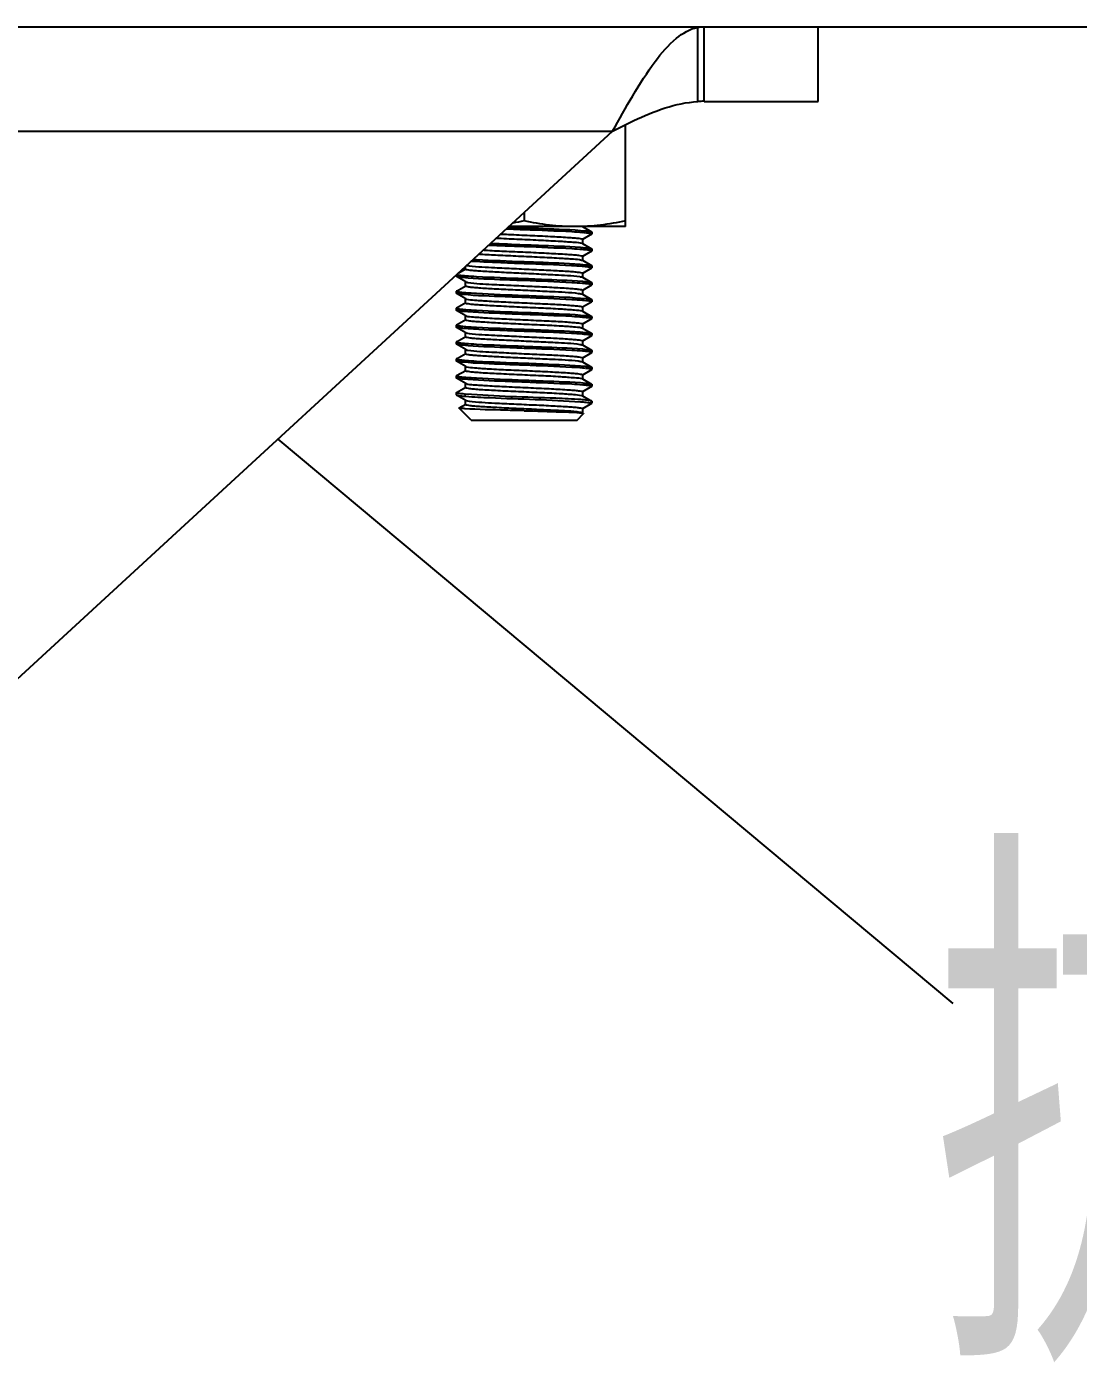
# Model space of a CAD drawing. Extents: x 27938 to 1507990, y 110129 to 923079.
# Drawn here: x 647611 to 648495, y 368415 to 369538 of the extents above; entities that cross this region are included whole.
import ezdxf

# ---------------------------------------------------------------- set-up
doc = ezdxf.new("R2010")
doc.units = 0
doc.header["$LTSCALE"] = 1000
doc.header["$MEASUREMENT"] = 0
doc.layers.add('BZ', color=2, linetype='Continuous')
doc.layers.add('W_DIM', color=4, linetype='Continuous')
doc.styles.get("Standard").update_dxf_attribs({"font": 'gbenor.shx', "bigfont": 'gbcbig.shx'})
doc.styles.add('wwp100', font='txt.shx', dxfattribs={"width": 0.7, "height": 400, "bigfont": 'hztxt.shx'})
doc.dimstyles.get("Standard").update_dxf_attribs({"dimtxt": 0.18, "dimasz": 0.18, "dimexe": 0.18, "dimexo": 0.0625, "dimgap": 0.09, "dimtad": 0, "dimtih": 1, "dimtoh": 1, "dimdec": 4, "dimzin": 0, "dimdsep": 46, "dimtxsty": 'Standard', "dimcen": 0.09, "dimadec": 0, "dimazin": 0, "dimtfac": 1, "dimtdec": 4, "dimtofl": 0, "dimtmove": 0, "dimatfit": 3, "dimfxl": 1, "dimtolj": 1, "dimtzin": 0, "dimarcsym": 0})

msp = doc.modelspace()

# ---------------------------------------------------------------- linework, layer by layer
at = {"linetype": 'Continuous'}
for p, q in [((647208.9, 369537.9), (648276.8, 369537.9)), ((648175.4, 369475), (648175.4, 369537.4)), ((648180.7, 369475.1), (648180.7, 369537.9)), ((648276.8, 369475.1), (648276.8, 369537.9)), ((648180.7, 369475.1), (648276.8, 369475.1)), ((648114.8, 369369.8), (648114.8, 369455.6)), ((647208.9, 369450), (648103.8, 369450)), ((647525, 368917.4), (648103.8, 369450)), ((648029.4, 369381.5), (648029.4, 369374.6)), ((648114.8, 369369.8), (648016.6, 369369.8)), ((648078.5, 369369.9), (648086.2, 369365.5)), ((648086.2, 369363.4), (648078.5, 369358.9)), ((648086.2, 369365.5), (648086.3, 369365.3)), ((648086.2, 369363.4), (648086.3, 369363.5)), ((648086.3, 369365.3), (648086.3, 369363.5)), ((648078.5, 369355.7), (648086.2, 369351.2)), ((648078.6, 369359.1), (648078.6, 369355.5)), ((648086.2, 369349.1), (648078.5, 369344.7)), ((648078.5, 369341.5), (648086.2, 369337)), ((648078.6, 369344.9), (648078.6, 369341.3)), ((648086.2, 369351.2), (648086.3, 369351.1)), ((648086.2, 369349.1), (648086.3, 369349.3)), ((648086.3, 369351.1), (648086.3, 369349.3)), ((647974.5, 369331), (647980.3, 369334.4)), ((647980.2, 369334.2), (647980.2, 369336.2)), ((648078.6, 369336.3), (648078.2, 369336.3)), ((648086.2, 369334.9), (648078.5, 369330.4)), ((648078.6, 369330.6), (648078.6, 369327.1)), ((648086.2, 369337), (648086.3, 369336.8)), ((648086.2, 369334.9), (648086.3, 369335.1)), ((648086.3, 369336.8), (648086.3, 369335.1)), ((647972.4, 369329.1), (647972.4, 369328)), ((647972.6, 369327.8), (647972.4, 369328)), ((647980.3, 369323.3), (647972.6, 369327.8)), ((647972.6, 369315.6), (647980.3, 369320.1)), ((647980.2, 369319.9), (647980.2, 369323.5)), ((648078.5, 369327.2), (648086.2, 369322.8)), ((648086.2, 369320.7), (648078.5, 369316.2)), ((648086.2, 369322.8), (648086.3, 369322.6)), ((648086.2, 369320.7), (648086.3, 369320.8)), ((648086.3, 369322.6), (648086.3, 369320.8)), ((647972.6, 369315.6), (647972.4, 369315.5)), ((647972.4, 369315.5), (647972.4, 369313.7)), ((647972.6, 369313.6), (647972.4, 369313.7)), ((647980.3, 369309.1), (647972.6, 369313.6)), ((647980.2, 369305.7), (647980.2, 369309.3)), ((648078.3, 369313.1), (648078.5, 369313)), ((648078.5, 369313), (648086.2, 369308.5)), ((648078.6, 369316.4), (648078.6, 369312.8)), ((648086.2, 369308.5), (648086.3, 369308.4)), ((648086.3, 369308.4), (648086.3, 369306.6)), ((647972.6, 369301.4), (647972.4, 369301.3)), ((647972.4, 369301.3), (647972.4, 369299.5)), ((647972.6, 369299.3), (647972.4, 369299.5)), ((647972.6, 369301.4), (647980.3, 369305.9)), ((647980.3, 369294.8), (647972.6, 369299.3)), ((648086.2, 369306.4), (648078.5, 369302)), ((648078.5, 369298.8), (648086.2, 369294.3)), ((648078.6, 369302.1), (648078.6, 369298.6)), ((648086.2, 369306.4), (648086.3, 369306.6)), ((647972.6, 369287.2), (647972.4, 369287)), ((647972.4, 369287), (647972.4, 369285.2)), ((647972.6, 369285.1), (647972.4, 369285.2)), ((647972.6, 369287.2), (647980.3, 369291.7)), ((647980.3, 369280.6), (647972.6, 369285.1)), ((647980.2, 369291.5), (647980.2, 369295)), ((647980.3, 369294.8), (647980.6, 369294.7)), ((648086.2, 369292.2), (648078.5, 369287.7)), ((648078.5, 369284.5), (648086.2, 369280.1)), ((648078.6, 369287.9), (648078.6, 369284.4)), ((648086.2, 369294.3), (648086.3, 369294.1)), ((648086.2, 369292.2), (648086.3, 369292.4)), ((648086.3, 369294.1), (648086.3, 369292.4)), ((647972.6, 369272.9), (647980.3, 369277.4)), ((647980.2, 369277.2), (647980.2, 369280.8)), ((648078.6, 369279.3), (648078.2, 369279.3)), ((648086.2, 369278), (648078.5, 369273.5)), ((648078.6, 369273.7), (648078.6, 369270.1)), ((648086.2, 369280.1), (648086.3, 369279.9)), ((648086.2, 369278), (648086.3, 369278.1)), ((648086.3, 369279.9), (648086.3, 369278.1)), ((647972.6, 369272.9), (647972.4, 369272.8)), ((647972.4, 369272.8), (647972.4, 369271)), ((647972.6, 369270.9), (647972.4, 369271)), ((647980.3, 369266.4), (647972.6, 369270.9)), ((647972.6, 369258.7), (647980.3, 369263.2)), ((647980.2, 369263), (647980.2, 369266.6)), ((648078.5, 369270.3), (648086.2, 369265.8)), ((648086.2, 369263.7), (648078.5, 369259.3)), ((648086.2, 369265.8), (648086.3, 369265.7)), ((648086.2, 369263.7), (648086.3, 369263.9)), ((648086.3, 369265.7), (648086.3, 369263.9)), ((647972.6, 369258.7), (647972.4, 369258.5)), ((647972.4, 369258.5), (647972.4, 369256.8)), ((647972.6, 369256.6), (647972.4, 369256.8)), ((647980.3, 369252.1), (647972.6, 369256.6)), ((647980.2, 369248.8), (647980.2, 369252.3)), ((648078.3, 369256.2), (648078.5, 369256.1)), ((648078.5, 369256.1), (648086.2, 369251.6)), ((648078.6, 369259.4), (648078.6, 369255.9)), ((648086.2, 369251.6), (648086.3, 369251.4)), ((648086.3, 369251.4), (648086.3, 369249.7)), ((647972.6, 369244.5), (647972.4, 369244.3)), ((647972.4, 369244.3), (647972.4, 369242.5)), ((647972.6, 369242.4), (647972.4, 369242.5)), ((647972.6, 369244.5), (647980.3, 369248.9)), ((647980.3, 369237.9), (647972.6, 369242.4)), ((648086.2, 369249.5), (648078.5, 369245)), ((648078.5, 369241.8), (648086.2, 369237.4)), ((648078.6, 369245.2), (648078.6, 369241.6)), ((648086.2, 369249.5), (648086.3, 369249.7)), ((647972.4, 369230.1), (647972.6, 369230.2)), ((647972.4, 369230.1), (647972.4, 369228.3)), ((647972.6, 369230.2), (647980.3, 369234.7)), ((647973, 369229.8), (647972.8, 369229.8)), ((647980.2, 369234.5), (647980.2, 369238.1)), ((647980.3, 369237.9), (647980.6, 369237.8)), ((648086.2, 369235.3), (648078.5, 369230.8)), ((648078.6, 369231), (648078.6, 369227.4)), ((648086.2, 369237.4), (648086.3, 369237.2)), ((648086.2, 369235.3), (648086.3, 369235.4)), ((648086.3, 369237.2), (648086.3, 369235.4)), ((647972.4, 369228.3), (647972.6, 369228.1)), ((647980.3, 369223.7), (647972.6, 369228.1)), ((647974.8, 369217.2), (647974.9, 369217.3)), ((647984.9, 369207.1), (647974.8, 369217.2)), ((647974.9, 369217.3), (647980.3, 369220.5)), ((647980.2, 369220.3), (647980.2, 369223.8)), ((648078.5, 369227.6), (648086.2, 369223.1)), ((648086.2, 369221), (648078.5, 369216.6)), ((648086.3, 369223), (648086.2, 369223.1)), ((648086.2, 369221), (648086.3, 369221.2)), ((648086.3, 369223), (648086.3, 369221.2)), ((647984.9, 369207.1), (648073.9, 369207.1)), ((648073.9, 369207.1), (648079.5, 369212.7)), ((648078.1, 369213.1), (648078.8, 369213)), ((648078.6, 369216.7), (648078.6, 369213.2)), ((648079.4, 369212.8), (648079.5, 369212.7))]:
    msp.add_line(p, q, dxfattribs=at)
for centre, radius, start, end in [((648180.8, 369381.3), 93.9, 90.0412, 93.2711), ((648290.5, 376030.4), 6666.6, 267.64239, 267.75562), ((648066.3, 369207.9), 157.3, 84.5776, 85.5479), ((648075.9, 369334.3), 7.65, 75.6696, 76.5396), ((648066, 369189.9), 161.1, 84.6498, 85.5433), ((647993.1, 369493.4), 165.4, 264.7268, 265.5405), ((648066.4, 369166.3), 156.2, 84.5514, 85.5534), ((647992.8, 369475.3), 161.5, 264.6569, 265.5429), ((648066.3, 369150.9), 157.3, 84.5776, 85.5479), ((647992.8, 369461.4), 161.9, 264.6627, 265.5428), ((647992.7, 369445), 159.7, 264.6243, 265.5438), ((647981.7, 369297.8), 3.29, 250.9561, 252.0907), ((648075.9, 369277.4), 7.65, 75.6696, 76.5396), ((648066, 369132.9), 161.1, 84.6498, 85.5433), ((647993.1, 369436.5), 165.4, 264.7268, 265.5405), ((648066.4, 369109.4), 156.2, 84.5514, 85.5534), ((647992.8, 369418.3), 161.5, 264.6569, 265.5429), ((648066.3, 369094), 157.3, 84.5776, 85.5479), ((647992.8, 369404.5), 161.9, 264.6627, 265.5428), ((647995.9, 369427.4), 199.1, 265.24, 265.547), ((647981.7, 369240.9), 3.29, 250.9561, 252.0907), ((648066, 369076), 161.1, 84.6498, 85.5433), ((647995.5, 369420.8), 194.3, 265.186, 265.5314), ((648075.9, 369220.4), 7.65, 75.6696, 76.5396)]:
    msp.add_arc(centre, radius, start, end, dxfattribs=at)
for points, knots in [([(648103.8, 369450), (648115, 369470), (648130.2, 369498.1), (648154.9, 369527.7), (648168.8, 369536.1), (648175.4, 369537.4)], [0, 0, 0, 0, 0.595771, 0.825429, 1, 1, 1, 1]), ([(648103.8, 369450), (648109.7, 369453), (648132.2, 369464.6), (648156.8, 369473.9), (648175.4, 369475)], [0, 0, 0, 0, 0.263255, 1, 1, 1, 1]), ([(648072.1, 369369.8), (648064.9, 369369.8), (648050.6, 369370.7), (648036.4, 369373.1), (648029.4, 369374.6)], [0, 0, 0, 0, 0.499234, 1, 1, 1, 1]), ([(648114.8, 369374.6), (648107.8, 369373.1), (648093.6, 369370.7), (648079.3, 369369.8), (648072.1, 369369.8)], [0, 0, 0, 0, 0.500766, 1, 1, 1, 1]), ([(648009.9, 369363.6), (648012, 369363.5), (648020.1, 369363.1), (648034, 369362.4), (648050.5, 369361.7), (648063, 369361), (648070.8, 369360.4), (648075, 369360.1), (648077, 369359.6), (648078.6, 369359.4), (648078.6, 369359.1)], [0.2952259, 0.2952259, 0.2952259, 0.2952259, 0.3597255, 0.5435065, 0.720761, 0.8677534, 0.9235306, 0.9648771, 0.9904898, 1, 1, 1, 1]), ([(648029.4, 369367.1), (648025.4, 369367.3), (648020.4, 369367.5), (648015.4, 369367.7), (648014.4, 369367.7)], [0, 0, 0, 0, 0.280726, 0.3502962, 0.3502962, 0.3502962, 0.3502962]), ([(648029.4, 369368.9), (648034.8, 369368.7), (648052, 369367.9), (648069.4, 369367.4), (648081.3, 369366.3)], [0, 0, 0, 0, 0.309919, 1, 1, 1, 1]), ([(648078.5, 369364.7), (648075.5, 369365), (648059.2, 369366), (648042.8, 369366.6), (648029.4, 369367.1)], [0, 0, 0, 0, 0.184493, 1, 1, 1, 1]), ([(648085.8, 369363.9), (648085.5, 369363.9), (648084, 369364.2), (648082.5, 369364.4), (648081.2, 369364.5)], [0, 0, 0, 0, 0.160696, 1, 1, 1, 1]), ([(648081.3, 369366.3), (648081.9, 369366.2), (648083.5, 369366), (648085.3, 369366), (648086.2, 369365.5)], [0, 0, 0, 0, 0.378482, 1, 1, 1, 1]), ([(648086.3, 369363.5), (648086.3, 369363.6), (648086.1, 369363.8), (648085.9, 369363.8), (648085.8, 369363.9)], [0, 0, 0, 0, 0.318595, 1, 1, 1, 1]), ([(648029.4, 369352.9), (648024.1, 369353.1), (648014.1, 369353.5), (648004.2, 369353.8), (647999.5, 369354)], [0, 0, 0, 0, 0.3090732, 0.5771866, 0.5771866, 0.5771866, 0.5771866]), ([(648006.2, 369360.2), (648006.8, 369360.2), (648013.3, 369359.8), (648025.7, 369359.3), (648043.1, 369358.4), (648058.6, 369357.7), (648069.9, 369356.8), (648076.1, 369356.5), (648078, 369355.9)], [0.2673996, 0.2673996, 0.2673996, 0.2673996, 0.2848149, 0.464601, 0.6497295, 0.8147596, 0.937049, 1, 1, 1, 1]), ([(648029.4, 369354.6), (648034.7, 369354.4), (648052, 369353.7), (648069.3, 369353.2), (648081.2, 369352.1)], [0, 0, 0, 0, 0.309586, 1, 1, 1, 1]), ([(648078.5, 369350.5), (648075.5, 369350.7), (648059.1, 369351.7), (648042.8, 369352.3), (648029.4, 369352.9)], [0, 0, 0, 0, 0.184541, 1, 1, 1, 1]), ([(648078, 369355.9), (648078.1, 369355.9), (648078.3, 369355.8), (648078.4, 369355.7), (648078.5, 369355.7)], [0, 0, 0, 0, 0.569522, 1, 1, 1, 1]), ([(648081.2, 369352.1), (648081.8, 369352), (648083.5, 369351.8), (648085.3, 369351.8), (648086.2, 369351.2)], [0, 0, 0, 0, 0.378727, 1, 1, 1, 1]), ([(647986.8, 369342.3), (647987.6, 369342.3), (648001.8, 369341.5), (648016, 369340.9), (648029.4, 369340.4)], [0.1333592, 0.1333592, 0.1333592, 0.1333592, 0.1845089, 1, 1, 1, 1]), ([(647991.7, 369346.8), (647992.1, 369346.8), (647997.2, 369346.4), (648008.3, 369345.8), (648024.8, 369345.1), (648042, 369344.3), (648057.5, 369343.5), (648069.2, 369342.7), (648075.5, 369342.3), (648077.7, 369341.7)], [0.1194923, 0.1194923, 0.1194923, 0.1194923, 0.1322772, 0.2793046, 0.4565879, 0.6403849, 0.8060766, 0.931494, 1, 1, 1, 1]), ([(647995.3, 369350.2), (647996.4, 369350.1), (648002.8, 369349.6), (648015.4, 369349.1), (648032.7, 369348.3), (648049.6, 369347.5), (648062.4, 369346.8), (648070.5, 369346.2), (648074.9, 369345.8), (648076.9, 369345.4), (648078.6, 369345.2), (648078.6, 369344.9)], [0.1500082, 0.1500082, 0.1500082, 0.1500082, 0.1823338, 0.3471353, 0.5327057, 0.7133282, 0.8639751, 0.9213168, 0.9638559, 0.9902263, 1, 1, 1, 1]), ([(648077.8, 369341.7), (648078, 369341.7), (648078.2, 369341.6), (648078.4, 369341.5), (648078.5, 369341.5)], [0, 0, 0, 0, 0.585672, 1, 1, 1, 1]), ([(648085.7, 369349.6), (648085.5, 369349.7), (648083.9, 369350), (648082.3, 369350.2), (648081, 369350.3)], [0, 0, 0, 0, 0.16229, 1, 1, 1, 1]), ([(648086.3, 369349.3), (648086.3, 369349.4), (648086.1, 369349.5), (648085.9, 369349.6), (648085.7, 369349.6)], [0, 0, 0, 0, 0.315177, 1, 1, 1, 1]), ([(647980.2, 369334.2), (647980.2, 369334.2), (647980.2, 369334.1), (647980.2, 369334.1), (647980.2, 369334.1)], [0, 0, 0, 0, 0.463467, 1, 1, 1, 1]), ([(647980.2, 369334.1), (647980.4, 369333.8), (647981.8, 369333.6), (647984.2, 369333.2), (647988.2, 369332.9), (647995.7, 369332.3), (648007.4, 369331.7), (648023, 369330.9), (648039.4, 369330.2), (648057.2, 369329.2), (648069.5, 369328.8), (648076.3, 369327.8)], [0, 0, 0, 0, 0.011937, 0.038615, 0.07957, 0.133598, 0.274096, 0.443272, 0.620779, 0.785256, 1, 1, 1, 1]), ([(647983.1, 369336.9), (647990.3, 369336), (648002.9, 369335.5), (648021.2, 369334.5), (648037.6, 369333.8), (648053, 369333.1), (648064.5, 369332.4), (648071.5, 369331.9), (648075.4, 369331.5), (648077.2, 369331.1), (648078.6, 369330.9), (648078.6, 369330.6)], [0, 0, 0, 0, 0.226556, 0.394464, 0.573122, 0.741029, 0.877994, 0.929534, 0.967621, 0.99116, 1, 1, 1, 1]), ([(648029.4, 369338.6), (648024.1, 369338.8), (648009.3, 369339.5), (647994.5, 369339.9), (647984.9, 369340.6)], [0, 0, 0, 0, 0.3078949, 0.8635376, 0.8635376, 0.8635376, 0.8635376]), ([(648029.4, 369340.4), (648034.7, 369340.2), (648051.9, 369339.5), (648069.2, 369339), (648081, 369337.8)], [0, 0, 0, 0, 0.308784, 1, 1, 1, 1]), ([(648078.2, 369336.3), (648075.2, 369336.5), (648058.9, 369337.5), (648042.6, 369338.1), (648029.4, 369338.6)], [0, 0, 0, 0, 0.186017, 1, 1, 1, 1]), ([(648084.4, 369335.7), (648084, 369335.7), (648082.1, 369336), (648080.2, 369336.1), (648078.6, 369336.3)], [0, 0, 0, 0, 0.190958, 1, 1, 1, 1]), ([(648081, 369337.8), (648081.7, 369337.8), (648083.4, 369337.5), (648085.3, 369337.5), (648086.2, 369337)], [0, 0, 0, 0, 0.379378, 1, 1, 1, 1]), ([(648086.3, 369335.1), (648086.3, 369335.1), (648085.7, 369335.6), (648085, 369335.6), (648084.4, 369335.7)], [0, 0, 0, 0, 0.092798, 1, 1, 1, 1]), ([(647977.8, 369327), (647977.1, 369327), (647975.4, 369327.3), (647973.5, 369327.2), (647972.6, 369327.8)], [0, 0, 0, 0, 0.379419, 1, 1, 1, 1]), ([(647973.1, 369329.4), (647973.4, 369329.3), (647975, 369329), (647976.6, 369328.9), (647977.9, 369328.7)], [0, 0, 0, 0, 0.163149, 1, 1, 1, 1]), ([(648029.4, 369324.4), (648024.1, 369324.6), (648006.9, 369325.3), (647989.6, 369325.8), (647977.8, 369327)], [0, 0, 0, 0, 0.308711, 1, 1, 1, 1]), ([(647980.2, 369319.9), (647980.2, 369319.7), (647981.6, 369319.5), (647983.3, 369319.1), (647987.1, 369318.7), (647994, 369318.2), (648005.2, 369317.5), (648020.3, 369316.8), (648036.5, 369316.1), (648054.8, 369315.1), (648067.6, 369314.6), (648075, 369313.7)], [0, 0, 0, 0, 0.008683, 0.031763, 0.069103, 0.119686, 0.254361, 0.420111, 0.597552, 0.765912, 1, 1, 1, 1]), ([(647980.3, 369328.5), (647983.3, 369328.3), (647999.7, 369327.3), (648016, 369326.7), (648029.4, 369326.2)], [0, 0, 0, 0, 0.184619, 1, 1, 1, 1]), ([(647980.3, 369323.3), (647980.5, 369323.2), (647981.1, 369323.1), (647981.6, 369322.9), (647982, 369322.9)], [0, 0, 0, 0, 0.374139, 1, 1, 1, 1]), ([(647982, 369322.9), (647988.7, 369321.7), (648000.9, 369321.4), (648019, 369320.4), (648035.8, 369319.7), (648051.7, 369318.9), (648063.7, 369318.2), (648071.2, 369317.6), (648075.2, 369317.3), (648077.1, 369316.9), (648078.6, 369316.7), (648078.6, 369316.4)], [0, 0, 0, 0, 0.210773, 0.377666, 0.558838, 0.731273, 0.873076, 0.926648, 0.966309, 0.990838, 1, 1, 1, 1]), ([(648029.4, 369326.2), (648034.3, 369326), (648050.6, 369325.3), (648067, 369324.7), (648078.5, 369323.8)], [0, 0, 0, 0, 0.297814, 1, 1, 1, 1]), ([(648078.5, 369322), (648075.5, 369322.3), (648059.1, 369323.3), (648042.8, 369323.9), (648029.4, 369324.4)], [0, 0, 0, 0, 0.184504, 1, 1, 1, 1]), ([(648076.3, 369327.8), (648076.5, 369327.7), (648077.3, 369327.6), (648078.1, 369327.5), (648078.5, 369327.2)], [0, 0, 0, 0, 0.353551, 1, 1, 1, 1]), ([(648078.5, 369323.8), (648080.2, 369323.7), (648082.8, 369323.3), (648085.5, 369323.2), (648086.2, 369322.8)], [0, 0, 0, 0, 0.683777, 1, 1, 1, 1]), ([(648085.8, 369321.2), (648085.5, 369321.2), (648084, 369321.5), (648082.5, 369321.7), (648081.3, 369321.8)], [0, 0, 0, 0, 0.160861, 1, 1, 1, 1]), ([(648086.3, 369320.8), (648086.3, 369320.9), (648086.1, 369321.1), (648085.9, 369321.1), (648085.8, 369321.2)], [0, 0, 0, 0, 0.319044, 1, 1, 1, 1]), ([(647972.4, 369315.5), (647972.4, 369315.4), (647972.7, 369315.3), (647972.9, 369315.2), (647973, 369315.2)], [0, 0, 0, 0, 0.318137, 1, 1, 1, 1]), ([(647977.8, 369312.7), (647977.1, 369312.8), (647975.4, 369313), (647973.5, 369313), (647972.6, 369313.6)], [0, 0, 0, 0, 0.379512, 1, 1, 1, 1]), ([(647973, 369315.2), (647973.3, 369315.1), (647974.8, 369314.8), (647976.4, 369314.6), (647977.8, 369314.5)], [0, 0, 0, 0, 0.159502, 1, 1, 1, 1]), ([(648029.4, 369310.2), (648024.1, 369310.4), (648006.9, 369311.1), (647989.6, 369311.6), (647977.8, 369312.7)], [0, 0, 0, 0, 0.308641, 1, 1, 1, 1]), ([(647980.3, 369314.3), (647983.3, 369314.1), (647999.6, 369313.1), (648016, 369312.5), (648029.4, 369311.9)], [0, 0, 0, 0, 0.184538, 1, 1, 1, 1]), ([(647980.3, 369309.1), (647980.4, 369309), (647980.7, 369308.9), (647980.9, 369308.9), (647981.1, 369308.8)], [0, 0, 0, 0, 0.406881, 1, 1, 1, 1]), ([(647981.1, 369308.8), (647983.3, 369308.3), (647989.6, 369307.9), (648001.3, 369307), (648016.8, 369306.3), (648034, 369305.5), (648050.5, 369304.7), (648063, 369304.1), (648070.8, 369303.4), (648075, 369303.1), (648077, 369302.7), (648078.6, 369302.5), (648078.6, 369302.1)], [0, 0, 0, 0, 0.068576, 0.194029, 0.359725, 0.543506, 0.720761, 0.867753, 0.923531, 0.964877, 0.99049, 1, 1, 1, 1]), ([(648029.4, 369311.9), (648034.8, 369311.7), (648052, 369311), (648069.4, 369310.5), (648081.3, 369309.3)], [0, 0, 0, 0, 0.309919, 1, 1, 1, 1]), ([(648078.5, 369307.8), (648075.5, 369308), (648059.2, 369309), (648042.8, 369309.6), (648029.4, 369310.2)], [0, 0, 0, 0, 0.184493, 1, 1, 1, 1]), ([(648075, 369313.7), (648075.4, 369313.7), (648076.5, 369313.5), (648077.6, 369313.4), (648078.3, 369313.1)], [0, 0, 0, 0, 0.341642, 1, 1, 1, 1]), ([(648085.8, 369306.9), (648085.5, 369307), (648084, 369307.3), (648082.5, 369307.4), (648081.2, 369307.6)], [0, 0, 0, 0, 0.160696, 1, 1, 1, 1]), ([(648081.3, 369309.3), (648081.9, 369309.3), (648083.5, 369309), (648085.3, 369309.1), (648086.2, 369308.5)], [0, 0, 0, 0, 0.378482, 1, 1, 1, 1]), ([(647972.4, 369301.3), (647972.4, 369301.2), (647972.7, 369301), (647972.9, 369301), (647973.1, 369300.9)], [0, 0, 0, 0, 0.314295, 1, 1, 1, 1]), ([(647977.7, 369298.5), (647977, 369298.6), (647975.4, 369298.8), (647973.5, 369298.8), (647972.6, 369299.3)], [0, 0, 0, 0, 0.379133, 1, 1, 1, 1]), ([(647973.1, 369300.9), (647973.4, 369300.8), (647974.9, 369300.5), (647976.5, 369300.4), (647977.8, 369300.3)], [0, 0, 0, 0, 0.163341, 1, 1, 1, 1]), ([(648029.4, 369295.9), (648024.1, 369296.1), (648006.8, 369296.9), (647989.6, 369297.4), (647977.7, 369298.5)], [0, 0, 0, 0, 0.309073, 1, 1, 1, 1]), ([(647980.2, 369305.7), (647980.2, 369305.4), (647981.8, 369305.2), (647983.9, 369304.7), (647988.2, 369304.4), (647996.2, 369303.8), (648008.9, 369303.1), (648025.7, 369302.3), (648043.1, 369301.5), (648058.6, 369300.8), (648069.9, 369299.9), (648076.1, 369299.5), (648078, 369298.9)], [0, 0, 0, 0, 0.009703, 0.035887, 0.07813, 0.135078, 0.284815, 0.464601, 0.649729, 0.81476, 0.937049, 1, 1, 1, 1]), ([(647980.3, 369300.1), (647983.3, 369299.8), (647999.6, 369298.8), (648016, 369298.2), (648029.4, 369297.7)], [0, 0, 0, 0, 0.184553, 1, 1, 1, 1]), ([(648029.4, 369297.7), (648034.7, 369297.5), (648052, 369296.7), (648069.3, 369296.2), (648081.2, 369295.1)], [0, 0, 0, 0, 0.309586, 1, 1, 1, 1]), ([(648078.5, 369293.6), (648075.5, 369293.8), (648059.1, 369294.8), (648042.8, 369295.4), (648029.4, 369295.9)], [0, 0, 0, 0, 0.184541, 1, 1, 1, 1]), ([(648078, 369298.9), (648078.1, 369298.9), (648078.3, 369298.9), (648078.4, 369298.8), (648078.5, 369298.8)], [0, 0, 0, 0, 0.569522, 1, 1, 1, 1]), ([(648086.3, 369306.6), (648086.3, 369306.7), (648086.1, 369306.8), (648085.9, 369306.9), (648085.8, 369306.9)], [0, 0, 0, 0, 0.318595, 1, 1, 1, 1]), ([(647972.4, 369287), (647972.4, 369287), (647972.7, 369286.8), (647972.9, 369286.7), (647973, 369286.7)], [0, 0, 0, 0, 0.319254, 1, 1, 1, 1]), ([(647977.9, 369284.2), (647977.2, 369284.3), (647975.5, 369284.5), (647973.6, 369284.5), (647972.6, 369285.1)], [0, 0, 0, 0, 0.380051, 1, 1, 1, 1]), ([(647973, 369286.7), (647973.3, 369286.6), (647974.8, 369286.3), (647976.4, 369286.2), (647977.7, 369286)], [0, 0, 0, 0, 0.159053, 1, 1, 1, 1]), ([(647980.2, 369291.5), (647980.2, 369291.2), (647981.8, 369291), (647983.8, 369290.5), (647988, 369290.2), (647995.8, 369289.6), (648008.3, 369288.9), (648024.8, 369288.1), (648042, 369287.3), (648057.5, 369286.6), (648069.2, 369285.8), (648075.5, 369285.3), (648077.7, 369284.8)], [0, 0, 0, 0, 0.009517, 0.035128, 0.076492, 0.132277, 0.279305, 0.456588, 0.640385, 0.806077, 0.931494, 1, 1, 1, 1]), ([(647980.2, 369285.8), (647983.3, 369285.6), (647999.6, 369284.6), (648016, 369284), (648029.4, 369283.5)], [0, 0, 0, 0, 0.184509, 1, 1, 1, 1]), ([(647980.7, 369294.7), (647982.6, 369294.1), (647988.6, 369293.8), (647999.9, 369292.8), (648015.4, 369292.1), (648032.7, 369291.3), (648049.6, 369290.5), (648062.4, 369289.9), (648070.5, 369289.2), (648074.9, 369288.9), (648076.9, 369288.4), (648078.6, 369288.2), (648078.6, 369287.9)], [0, 0, 0, 0, 0.061098, 0.182334, 0.347135, 0.532706, 0.713328, 0.863975, 0.921317, 0.963856, 0.990226, 1, 1, 1, 1]), ([(648077.8, 369284.8), (648078, 369284.7), (648078.2, 369284.7), (648078.4, 369284.6), (648078.5, 369284.5)], [0, 0, 0, 0, 0.585672, 1, 1, 1, 1]), ([(648085.7, 369292.7), (648085.5, 369292.8), (648083.9, 369293.1), (648082.3, 369293.2), (648081, 369293.3)], [0, 0, 0, 0, 0.16229, 1, 1, 1, 1]), ([(648081.2, 369295.1), (648081.8, 369295), (648083.5, 369294.8), (648085.3, 369294.8), (648086.2, 369294.3)], [0, 0, 0, 0, 0.378727, 1, 1, 1, 1]), ([(648086.3, 369292.4), (648086.3, 369292.4), (648086.1, 369292.6), (648085.9, 369292.7), (648085.7, 369292.7)], [0, 0, 0, 0, 0.315177, 1, 1, 1, 1]), ([(648029.4, 369281.7), (648024.1, 369281.9), (648007, 369282.6), (647989.8, 369283.1), (647977.9, 369284.2)], [0, 0, 0, 0, 0.307895, 1, 1, 1, 1]), ([(647980.2, 369277.2), (647980.2, 369277.2), (647980.2, 369277.2), (647980.2, 369277.2), (647980.2, 369277.1)], [0, 0, 0, 0, 0.463467, 1, 1, 1, 1]), ([(647980.2, 369277.1), (647980.4, 369276.9), (647981.8, 369276.7), (647984.2, 369276.2), (647988.2, 369275.9), (647995.7, 369275.3), (648007.4, 369274.7), (648023, 369274), (648039.4, 369273.2), (648057.2, 369272.3), (648069.5, 369271.8), (648076.3, 369270.8)], [0, 0, 0, 0, 0.011937, 0.038615, 0.07957, 0.133598, 0.274096, 0.443272, 0.620779, 0.785256, 1, 1, 1, 1]), ([(647980.3, 369280.6), (647980.4, 369280.5), (647981.3, 369280.2), (647982.3, 369280.1), (647983.1, 369280)], [0, 0, 0, 0, 0.140461, 1, 1, 1, 1]), ([(647983.1, 369280), (647990.3, 369279), (648002.9, 369278.6), (648021.2, 369277.6), (648037.6, 369276.9), (648053, 369276.1), (648064.5, 369275.5), (648071.5, 369274.9), (648075.4, 369274.6), (648077.2, 369274.2), (648078.6, 369274), (648078.6, 369273.7)], [0, 0, 0, 0, 0.226556, 0.394464, 0.573122, 0.741029, 0.877994, 0.929534, 0.967621, 0.99116, 1, 1, 1, 1]), ([(648029.4, 369283.5), (648034.7, 369283.3), (648051.9, 369282.5), (648069.2, 369282), (648081, 369280.9)], [0, 0, 0, 0, 0.308784, 1, 1, 1, 1]), ([(648078.2, 369279.3), (648075.2, 369279.6), (648058.9, 369280.6), (648042.6, 369281.2), (648029.4, 369281.7)], [0, 0, 0, 0, 0.186017, 1, 1, 1, 1]), ([(648084.4, 369278.7), (648084, 369278.8), (648082.1, 369279), (648080.2, 369279.2), (648078.6, 369279.3)], [0, 0, 0, 0, 0.190958, 1, 1, 1, 1]), ([(648081, 369280.9), (648081.7, 369280.8), (648083.4, 369280.6), (648085.3, 369280.6), (648086.2, 369280.1)], [0, 0, 0, 0, 0.379378, 1, 1, 1, 1]), ([(648086.3, 369278.1), (648086.3, 369278.2), (648085.7, 369278.7), (648085, 369278.6), (648084.4, 369278.7)], [0, 0, 0, 0, 0.092798, 1, 1, 1, 1]), ([(647972.4, 369272.8), (647972.4, 369272.7), (647972.7, 369272.5), (647972.9, 369272.5), (647973.1, 369272.4)], [0, 0, 0, 0, 0.312916, 1, 1, 1, 1]), ([(647977.8, 369270), (647977.1, 369270.1), (647975.4, 369270.3), (647973.5, 369270.3), (647972.6, 369270.9)], [0, 0, 0, 0, 0.379419, 1, 1, 1, 1]), ([(647973.1, 369272.4), (647973.4, 369272.4), (647975, 369272.1), (647976.6, 369271.9), (647977.9, 369271.8)], [0, 0, 0, 0, 0.163149, 1, 1, 1, 1]), ([(648029.4, 369267.4), (648024.1, 369267.7), (648006.9, 369268.4), (647989.6, 369268.9), (647977.8, 369270)], [0, 0, 0, 0, 0.308711, 1, 1, 1, 1]), ([(647980.2, 369263), (647980.2, 369262.7), (647981.6, 369262.5), (647983.3, 369262.1), (647987.1, 369261.8), (647994, 369261.2), (648005.2, 369260.6), (648020.3, 369259.8), (648036.5, 369259.1), (648054.8, 369258.2), (648067.6, 369257.7), (648075, 369256.8)], [0, 0, 0, 0, 0.008683, 0.031763, 0.069103, 0.119686, 0.254361, 0.420111, 0.597552, 0.765912, 1, 1, 1, 1]), ([(647980.3, 369271.6), (647983.3, 369271.3), (647999.7, 369270.4), (648016, 369269.8), (648029.4, 369269.2)], [0, 0, 0, 0, 0.184619, 1, 1, 1, 1]), ([(647980.3, 369266.4), (647980.5, 369266.3), (647981.1, 369266.1), (647981.6, 369266), (647982, 369265.9)], [0, 0, 0, 0, 0.374139, 1, 1, 1, 1]), ([(647982, 369265.9), (647988.7, 369264.8), (648000.9, 369264.5), (648019, 369263.4), (648035.8, 369262.7), (648051.7, 369261.9), (648063.7, 369261.3), (648071.2, 369260.7), (648075.2, 369260.4), (648077.1, 369259.9), (648078.6, 369259.7), (648078.6, 369259.4)], [0, 0, 0, 0, 0.210773, 0.377666, 0.558838, 0.731273, 0.873076, 0.926648, 0.966309, 0.990838, 1, 1, 1, 1]), ([(648029.4, 369269.2), (648034.3, 369269), (648050.6, 369268.4), (648067, 369267.8), (648078.5, 369266.9)], [0, 0, 0, 0, 0.297814, 1, 1, 1, 1]), ([(648078.5, 369265.1), (648075.5, 369265.3), (648059.1, 369266.3), (648042.8, 369266.9), (648029.4, 369267.4)], [0, 0, 0, 0, 0.184504, 1, 1, 1, 1]), ([(648076.3, 369270.8), (648076.5, 369270.8), (648077.3, 369270.6), (648078.1, 369270.5), (648078.5, 369270.3)], [0, 0, 0, 0, 0.353551, 1, 1, 1, 1]), ([(648078.5, 369266.9), (648080.2, 369266.7), (648082.8, 369266.4), (648085.5, 369266.2), (648086.2, 369265.8)], [0, 0, 0, 0, 0.683777, 1, 1, 1, 1]), ([(648085.8, 369264.2), (648085.5, 369264.3), (648084, 369264.6), (648082.5, 369264.7), (648081.3, 369264.9)], [0, 0, 0, 0, 0.160861, 1, 1, 1, 1]), ([(648086.3, 369263.9), (648086.3, 369264), (648086.1, 369264.1), (648085.9, 369264.2), (648085.8, 369264.2)], [0, 0, 0, 0, 0.319044, 1, 1, 1, 1]), ([(647972.4, 369258.5), (647972.4, 369258.5), (647972.7, 369258.3), (647972.9, 369258.3), (647973, 369258.2)], [0, 0, 0, 0, 0.318137, 1, 1, 1, 1]), ([(647977.8, 369255.8), (647977.1, 369255.8), (647975.4, 369256.1), (647973.5, 369256.1), (647972.6, 369256.6)], [0, 0, 0, 0, 0.379512, 1, 1, 1, 1]), ([(647973, 369258.2), (647973.3, 369258.2), (647974.8, 369257.8), (647976.4, 369257.7), (647977.8, 369257.6)], [0, 0, 0, 0, 0.159502, 1, 1, 1, 1]), ([(648029.4, 369253.2), (648024.1, 369253.4), (648006.9, 369254.2), (647989.6, 369254.7), (647977.8, 369255.8)], [0, 0, 0, 0, 0.308641, 1, 1, 1, 1]), ([(647980.3, 369257.3), (647983.3, 369257.1), (647999.6, 369256.1), (648016, 369255.5), (648029.4, 369255)], [0, 0, 0, 0, 0.184538, 1, 1, 1, 1]), ([(647980.3, 369252.1), (647980.4, 369252.1), (647980.7, 369252), (647980.9, 369251.9), (647981.1, 369251.9)], [0, 0, 0, 0, 0.406881, 1, 1, 1, 1]), ([(647981.1, 369251.9), (647983.3, 369251.4), (647989.6, 369250.9), (648001.3, 369250.1), (648016.8, 369249.3), (648034, 369248.6), (648050.5, 369247.8), (648063, 369247.1), (648070.8, 369246.5), (648075, 369246.2), (648077, 369245.7), (648078.6, 369245.5), (648078.6, 369245.2)], [0, 0, 0, 0, 0.068576, 0.194029, 0.359725, 0.543506, 0.720761, 0.867753, 0.923531, 0.964877, 0.99049, 1, 1, 1, 1]), ([(648029.4, 369255), (648034.8, 369254.8), (648052, 369254), (648069.4, 369253.5), (648081.3, 369252.4)], [0, 0, 0, 0, 0.309919, 1, 1, 1, 1]), ([(648078.5, 369250.9), (648075.5, 369251.1), (648059.2, 369252.1), (648042.8, 369252.7), (648029.4, 369253.2)], [0, 0, 0, 0, 0.184493, 1, 1, 1, 1]), ([(648075, 369256.8), (648075.4, 369256.7), (648076.5, 369256.6), (648077.6, 369256.4), (648078.3, 369256.2)], [0, 0, 0, 0, 0.341642, 1, 1, 1, 1]), ([(648081.3, 369252.4), (648081.9, 369252.3), (648083.5, 369252.1), (648085.3, 369252.1), (648086.2, 369251.6)], [0, 0, 0, 0, 0.378482, 1, 1, 1, 1]), ([(647972.4, 369244.3), (647972.4, 369244.2), (647972.7, 369244.1), (647972.9, 369244), (647973.1, 369244)], [0, 0, 0, 0, 0.314295, 1, 1, 1, 1]), ([(647977.7, 369241.6), (647977, 369241.6), (647975.4, 369241.9), (647973.5, 369241.8), (647972.6, 369242.4)], [0, 0, 0, 0, 0.379133, 1, 1, 1, 1]), ([(647973.1, 369244), (647973.4, 369243.9), (647974.9, 369243.6), (647976.5, 369243.4), (647977.8, 369243.3)], [0, 0, 0, 0, 0.163341, 1, 1, 1, 1]), ([(648029.4, 369239), (648024.1, 369239.2), (648006.8, 369239.9), (647989.6, 369240.4), (647977.7, 369241.6)], [0, 0, 0, 0, 0.309073, 1, 1, 1, 1]), ([(647980.2, 369248.8), (647980.2, 369248.4), (647981.8, 369248.3), (647983.9, 369247.8), (647988.2, 369247.5), (647996.2, 369246.8), (648008.9, 369246.2), (648025.7, 369245.4), (648043.1, 369244.6), (648058.6, 369243.9), (648069.9, 369242.9), (648076.1, 369242.6), (648078, 369242)], [0, 0, 0, 0, 0.009703, 0.035887, 0.07813, 0.135078, 0.284815, 0.464601, 0.649729, 0.81476, 0.937049, 1, 1, 1, 1]), ([(647980.3, 369243.1), (647983.3, 369242.9), (647999.6, 369241.9), (648016, 369241.3), (648029.4, 369240.8)], [0, 0, 0, 0, 0.184553, 1, 1, 1, 1]), ([(648029.4, 369240.8), (648034.7, 369240.5), (648052, 369239.8), (648069.3, 369239.3), (648081.2, 369238.2)], [0, 0, 0, 0, 0.309586, 1, 1, 1, 1]), ([(648078, 369242), (648078.1, 369242), (648078.3, 369241.9), (648078.4, 369241.9), (648078.5, 369241.8)], [0, 0, 0, 0, 0.569522, 1, 1, 1, 1]), ([(648085.8, 369250), (648085.5, 369250), (648084, 369250.4), (648082.5, 369250.5), (648081.2, 369250.6)], [0, 0, 0, 0, 0.160696, 1, 1, 1, 1]), ([(648086.3, 369249.7), (648086.3, 369249.7), (648086.1, 369249.9), (648085.9, 369249.9), (648085.8, 369250)], [0, 0, 0, 0, 0.318595, 1, 1, 1, 1]), ([(647972.8, 369229.8), (647972.7, 369229.9), (647972.6, 369229.9), (647972.4, 369230), (647972.4, 369230.1)], [0, 0, 0, 0, 0.649818, 1, 1, 1, 1]), ([(647979.4, 369229), (647978.6, 369229), (647976.5, 369229.2), (647974.3, 369229.4), (647973, 369229.8)], [0, 0, 0, 0, 0.350995, 1, 1, 1, 1]), ([(647980.2, 369234.5), (647980.2, 369234.2), (647981.8, 369234), (647983.8, 369233.6), (647988, 369233.2), (647995.8, 369232.6), (648008.3, 369232), (648024.8, 369231.2), (648042, 369230.4), (648057.5, 369229.7), (648069.2, 369228.8), (648075.5, 369228.4), (648077.7, 369227.8)], [0, 0, 0, 0, 0.009517, 0.035128, 0.076492, 0.132277, 0.279305, 0.456588, 0.640385, 0.806077, 0.931494, 1, 1, 1, 1]), ([(648077.2, 369224.3), (648070.1, 369224.8), (648037.9, 369226.3), (648005.6, 369226.9), (647980.4, 369228.9)], [0, 0, 0, 0, 0.218132, 1, 1, 1, 1]), ([(647980.7, 369237.8), (647982.6, 369237.1), (647988.6, 369236.8), (647999.9, 369235.9), (648015.4, 369235.2), (648032.7, 369234.4), (648049.6, 369233.6), (648062.4, 369232.9), (648070.5, 369232.3), (648074.9, 369231.9), (648076.9, 369231.5), (648078.6, 369231.3), (648078.6, 369231)], [0, 0, 0, 0, 0.061098, 0.182334, 0.347135, 0.532706, 0.713328, 0.863975, 0.921317, 0.963856, 0.990226, 1, 1, 1, 1]), ([(648078.5, 369236.6), (648075.5, 369236.9), (648059.1, 369237.8), (648042.8, 369238.4), (648029.4, 369239)], [0, 0, 0, 0, 0.184541, 1, 1, 1, 1]), ([(648085.7, 369235.8), (648085.5, 369235.8), (648083.9, 369236.1), (648082.3, 369236.3), (648081, 369236.4)], [0, 0, 0, 0, 0.16229, 1, 1, 1, 1]), ([(648081.2, 369238.2), (648081.8, 369238.1), (648083.5, 369237.9), (648085.3, 369237.9), (648086.2, 369237.4)], [0, 0, 0, 0, 0.378727, 1, 1, 1, 1]), ([(648086.3, 369235.4), (648086.3, 369235.5), (648086.1, 369235.7), (648085.9, 369235.7), (648085.7, 369235.8)], [0, 0, 0, 0, 0.315177, 1, 1, 1, 1]), ([(647972.6, 369228.1), (647972.7, 369228.1), (647973, 369228), (647973.3, 369227.9), (647973.5, 369227.9)], [0, 0, 0, 0, 0.390582, 1, 1, 1, 1]), ([(647973.5, 369227.9), (647973.9, 369227.8), (647975.7, 369227.5), (647977.6, 369227.3), (647979.2, 369227.2)], [0, 0, 0, 0, 0.173481, 1, 1, 1, 1]), ([(647975.2, 369217.1), (647975.1, 369217.1), (647975, 369217.1), (647974.9, 369217.2), (647974.8, 369217.2)], [0, 0, 0, 0, 0.644165, 1, 1, 1, 1]), ([(647980.2, 369220.3), (647980.2, 369220.3), (647980.2, 369220.2), (647980.2, 369220.2), (647980.2, 369220.2)], [0, 0, 0, 0, 0.463467, 1, 1, 1, 1]), ([(647980.2, 369220.2), (647980.4, 369219.9), (647981.8, 369219.8), (647984.2, 369219.3), (647988.2, 369219), (647995.7, 369218.4), (648007.4, 369217.8), (648023, 369217), (648039.4, 369216.3), (648057.2, 369215.3), (648069.5, 369214.9), (648076.3, 369213.9)], [0, 0, 0, 0, 0.011937, 0.038615, 0.07957, 0.133598, 0.274096, 0.443272, 0.620779, 0.785256, 1, 1, 1, 1]), ([(647980.3, 369223.7), (647980.4, 369223.6), (647981.3, 369223.3), (647982.3, 369223.2), (647983.1, 369223.1)], [0, 0, 0, 0, 0.140461, 1, 1, 1, 1]), ([(647980.4, 369227.1), (647987, 369226.6), (648019.2, 369225), (648051.4, 369224.3), (648076.7, 369222.5)], [0, 0, 0, 0, 0.208808, 1, 1, 1, 1]), ([(647983.1, 369223.1), (647990.3, 369222.1), (648002.9, 369221.6), (648021.2, 369220.6), (648037.6, 369219.9), (648053, 369219.2), (648064.5, 369218.5), (648071.5, 369218), (648075.4, 369217.6), (648077.2, 369217.2), (648078.6, 369217), (648078.6, 369216.7)], [0, 0, 0, 0, 0.226556, 0.394464, 0.573122, 0.741029, 0.877994, 0.929534, 0.967621, 0.99116, 1, 1, 1, 1]), ([(648076.7, 369222.5), (648077.5, 369222.5), (648079.9, 369222.3), (648082.2, 369222.1), (648083.9, 369221.8)], [0, 0, 0, 0, 0.307232, 1, 1, 1, 1]), ([(648084.1, 369223.6), (648083.7, 369223.7), (648081.4, 369223.9), (648079, 369224.1), (648077.2, 369224.3)], [0, 0, 0, 0, 0.189241, 1, 1, 1, 1]), ([(648077.8, 369227.8), (648078, 369227.8), (648078.2, 369227.7), (648078.4, 369227.6), (648078.5, 369227.6)], [0, 0, 0, 0, 0.585672, 1, 1, 1, 1]), ([(648083.9, 369221.8), (648084.5, 369221.8), (648085.1, 369221.6), (648086.3, 369221.4), (648086.3, 369221.2)], [0, 0, 0, 0, 0.726573, 1, 1, 1, 1]), ([(648086.2, 369223.1), (648086.1, 369223.2), (648085.4, 369223.4), (648084.7, 369223.5), (648084.1, 369223.6)], [0, 0, 0, 0, 0.144741, 1, 1, 1, 1]), ([(647979.5, 369216.6), (647979, 369216.7), (647977.6, 369216.8), (647976.1, 369216.9), (647975.2, 369217.1)], [0, 0, 0, 0, 0.347295, 1, 1, 1, 1]), ([(648029.4, 369215), (648024.2, 369215.1), (648007.6, 369215.6), (647990.9, 369215.9), (647979.5, 369216.6)], [0, 0, 0, 0, 0.310462, 1, 1, 1, 1]), ([(648029.4, 369215), (648039.7, 369214.7), (648055.9, 369214), (648072.2, 369213.8), (648078.1, 369213.1)], [0, 0, 0, 0, 0.636179, 1, 1, 1, 1]), ([(648076.3, 369213.9), (648076.5, 369213.8), (648077.3, 369213.7), (648078.1, 369213.6), (648078.5, 369213.4)], [0, 0, 0, 0, 0.353551, 1, 1, 1, 1]), ([(648078.8, 369213), (648078.9, 369213), (648079.1, 369212.9), (648079.3, 369212.8), (648079.4, 369212.8)], [0, 0, 0, 0, 0.624047, 1, 1, 1, 1])]:
    msp.add_open_spline(points, degree=3, knots=knots, dxfattribs=at)
for points in [[(648175.4, 369537.4), (648177.1, 369537.7), (648178.9, 369537.9), (648180.7, 369537.9)], [(648029.4, 369374.6), (648026.2, 369373.9), (648023.1, 369373.3), (648019.9, 369372.8)], [(648001.4, 369355.8), (648010.8, 369355.4), (648020.1, 369355), (648029.4, 369354.6)], [(647972.8, 369329.5), (647972.9, 369329.4), (647973, 369329.4), (647973.1, 369329.4)], [(647981.3, 369337.2), (647981.9, 369337.1), (647982.5, 369337), (647983.1, 369336.9)]]:
    msp.add_open_spline(points, degree=3, dxfattribs=at)
at = {"layer": 'BZ'}
msp.add_line((636700.7, 369537.9), (651280.7, 369537.9), dxfattribs=at)

# ---------------------------------------------------------------- texts
at = {"layer": 'W_DIM', "color": 7, "style": 'wwp100', "width": 0.7}
msp.add_text('抗震连接座A', height=400, dxfattribs=at).set_placement((648373, 368418.1))

# ---------------------------------------------------------------- leaders
msp.add_leader([(647822.4, 369191.1), (648389.9, 368716.5)], dimstyle='Standard', override={"dimgap": 20})

doc.saveas('drawing.dxf')
